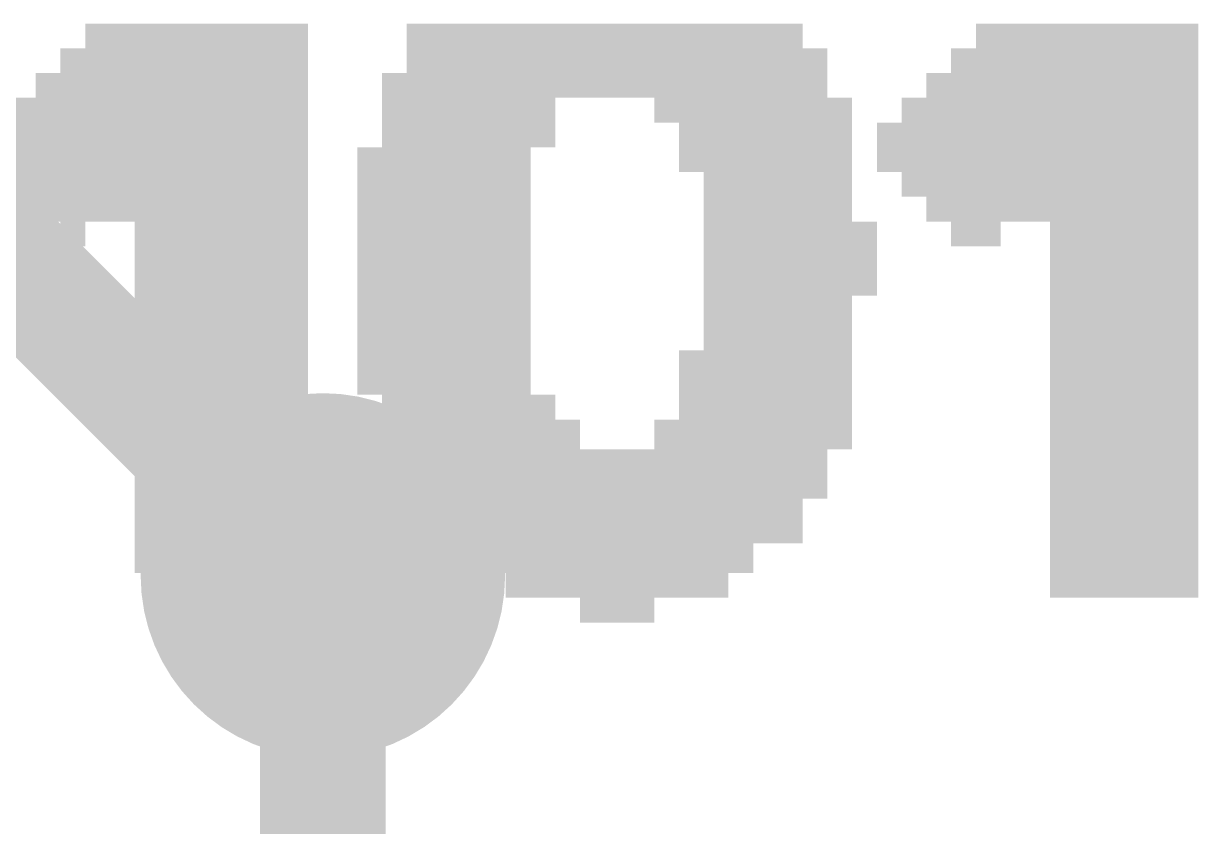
# Model space of a CAD drawing. Extents: x -23 to 84, y -20 to 26.
# Drawn here: x 20.985 to 23.36, y 18.543 to 20.165 of the extents above; entities that cross this region are included whole.
import ezdxf

# ---------------------------------------------------------------- set-up
doc = ezdxf.new("R2010")
doc.units = 0
for name, color, linetype in [('1', 12, 'CONTINUOUS'), ('16', 132, 'CONTINUOUS'), ('18', 110, 'CONTINUOUS'), ('21', 41, 'CONTINUOUS')]:
    doc.layers.add(name, color=color, linetype=linetype)

# ---------------------------------------------------------------- blocks, each defined once
blk = doc.blocks.new('RECT')
blk.add_solid([(-0.5, -0.5), (0.5, -0.5), (-0.5, 0.5), (0.5, 0.5)])
blk = doc.blocks.new('ROUNDV')
at = {"const_width": 0.5}
blk.add_lwpolyline([(0, -0.25, 1), (0, 0.25, 1), (0, -0.25)], format="xyb", dxfattribs=at)

msp = doc.modelspace()

# ---------------------------------------------------------------- linework, layer by layer
at = {"layer": '1', "const_width": 0.254}
msp.add_lwpolyline([(20.1422, 20.4978), (21.59, 19.05)], dxfattribs=at)
at = {"layer": '1', "const_width": 0.127}
msp.add_lwpolyline([(21.5451, 19.0051, 1), (21.6349, 19.0949)], format="xyb", dxfattribs=at)
at = {"layer": '16', "const_width": 0.254}
msp.add_lwpolyline([(21.59, 19.05), (21.59, 18.1164)], dxfattribs=at)
at = {"layer": '16', "const_width": 0.127}
msp.add_lwpolyline([(21.6535, 19.05, 1), (21.5265, 19.05)], format="xyb", dxfattribs=at)

# ---------------------------------------------------------------- block references
at = {"layer": '18', "xscale": 0.7366, "yscale": 0.7366}
msp.add_blockref('ROUNDV', (21.59, 19.05), dxfattribs=at)
msp.add_blockref('ROUNDV', (21.59, 19.05), dxfattribs=at)
at = {"layer": '21'}
for p, xscale, yscale in [((21.3346, 20.14), 0.45, 0.05), ((22.1596, 20.14), 0.8, 0.05), ((23.1346, 20.14), 0.45, 0.05), ((21.3096, 20.09), 0.5, 0.05), ((22.1846, 20.09), 0.85, 0.05), ((23.1096, 20.09), 0.5, 0.05), ((21.2846, 20.04), 0.55, 0.05), ((22.1596, 20.04), 0.9, 0.05), ((23.0846, 20.04), 0.55, 0.05), ((21.2596, 19.99), 0.6, 0.05), ((21.8846, 19.99), 0.35, 0.05), ((22.4596, 19.99), 0.4, 0.05), ((23.0596, 19.99), 0.6, 0.05), ((21.2346, 19.94), 0.65, 0.05), ((21.8846, 19.94), 0.35, 0.05), ((22.4846, 19.94), 0.35, 0.05), ((23.0346, 19.94), 0.65, 0.05), ((21.2346, 19.89), 0.65, 0.05), ((21.8346, 19.89), 0.35, 0.05), ((22.4846, 19.89), 0.35, 0.05), ((23.0346, 19.89), 0.65, 0.05), ((21.2346, 19.84), 0.65, 0.05), ((21.8346, 19.84), 0.35, 0.05), ((22.5096, 19.84), 0.3, 0.05), ((23.0596, 19.84), 0.6, 0.05), ((21.2596, 19.79), 0.6, 0.05), ((21.8346, 19.79), 0.35, 0.05), ((22.5096, 19.79), 0.3, 0.05), ((23.0846, 19.79), 0.55, 0.05), ((21.0846, 19.74), 0.05, 0.05), ((21.3846, 19.74), 0.35, 0.05), ((21.8346, 19.74), 0.35, 0.05), ((22.5346, 19.74), 0.35, 0.05), ((22.9096, 19.74), 0.1, 0.05), ((23.2096, 19.74), 0.3, 0.05), ((21.3846, 19.69), 0.35, 0.05), ((21.8346, 19.69), 0.35, 0.05), ((22.5346, 19.69), 0.35, 0.05), ((23.2096, 19.69), 0.3, 0.05), ((21.3846, 19.64), 0.35, 0.05), ((21.8346, 19.64), 0.35, 0.05), ((22.5346, 19.64), 0.35, 0.05), ((23.2096, 19.64), 0.3, 0.05), ((21.3846, 19.585), 0.35, 0.06), ((21.8346, 19.585), 0.35, 0.06), ((22.5096, 19.585), 0.3, 0.06), ((23.2096, 19.585), 0.3, 0.06), ((21.3846, 19.53), 0.35, 0.05), ((21.8346, 19.53), 0.35, 0.05), ((22.5096, 19.53), 0.3, 0.05), ((23.2096, 19.53), 0.3, 0.05), ((21.3846, 19.48), 0.35, 0.05), ((21.8346, 19.48), 0.35, 0.05), ((22.4846, 19.48), 0.35, 0.05), ((23.2096, 19.48), 0.3, 0.05), ((21.3846, 19.44), 0.35, 0.05), ((21.8346, 19.44), 0.35, 0.05), ((22.4846, 19.44), 0.35, 0.05), ((23.2096, 19.44), 0.3, 0.05), ((21.3846, 19.39), 0.35, 0.05), ((21.8846, 19.39), 0.35, 0.05), ((22.4846, 19.39), 0.35, 0.05), ((23.2096, 19.39), 0.3, 0.05), ((21.3846, 19.335), 0.35, 0.06), ((21.9096, 19.335), 0.4, 0.06), ((22.4596, 19.335), 0.4, 0.06), ((23.2096, 19.335), 0.3, 0.06), ((21.3846, 19.28), 0.35, 0.05), ((22.1596, 19.28), 0.9, 0.05), ((23.2096, 19.28), 0.3, 0.05), ((21.3846, 19.23), 0.35, 0.05), ((22.1846, 19.23), 0.85, 0.05), ((23.2096, 19.23), 0.3, 0.05), ((21.3846, 19.19), 0.35, 0.05), ((22.1596, 19.19), 0.8, 0.05), ((23.2096, 19.19), 0.3, 0.05), ((21.3846, 19.14), 0.35, 0.05), ((22.1846, 19.14), 0.75, 0.05), ((23.2096, 19.14), 0.3, 0.05), ((21.3846, 19.085), 0.35, 0.06), ((22.1596, 19.085), 0.6, 0.06), ((23.2096, 19.085), 0.3, 0.06), ((21.3846, 19.03), 0.25, 0.05), ((22.1846, 19.03), 0.45, 0.05), ((23.2096, 19.03), 0.3, 0.05), ((22.1846, 18.98), 0.15, 0.05)]:
    msp.add_blockref('RECT', p, dxfattribs=dict(at, xscale=xscale, yscale=yscale))

doc.saveas('drawing.dxf')
